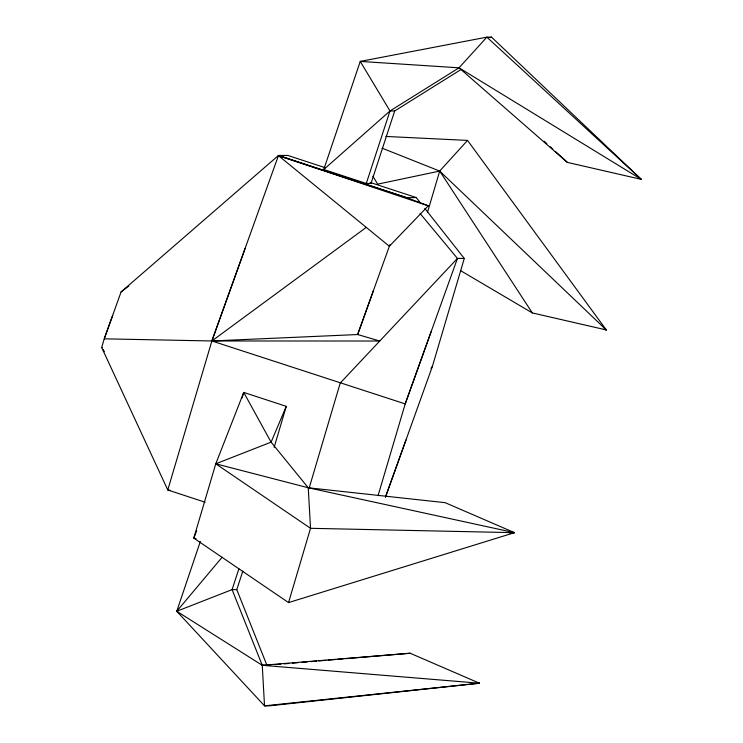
<?xml version="1.0" encoding="UTF-8"?>
<svg xmlns="http://www.w3.org/2000/svg" width="743" height="743" viewBox="0 0 743 743"><rect width="100%" height="100%" fill="white"/><g stroke="black" fill="none" stroke-linecap="round" stroke-linejoin="round"><path stroke-width="1.11" d="M205.087 502.212L167.788 489.981L101.68 347.501L104.243 338.827L121.081 291.925L278.495 155.436L287.894 155.463L325.193 167.695M286.269 406.356L271.093 442.159L215.776 463.808L193.793 538.099L288.544 602.592L514.481 532.666L445.178 502.677L308.252 487.77L215.776 463.808L243.732 392.406L286.269 406.356L274.13 447.379M242.088 397.951L243.732 392.406L271.093 442.159L308.252 487.77L310.528 528.31L288.544 602.592M308.967 488.699L340.22 383.063L457.437 258.434L464.273 258.453L432.37 366.466L385.533 496.918M427.559 212.089L439.698 171.066L467.533 140.408L606.288 329.929L532.322 312.933L460.567 270.628M378.029 495.748L405.204 403.904L457.437 258.434L420.036 213.417M238.902 568.766L232.085 589.617L262.251 665.301L264.527 705.841L269.207 705.85L479.439 683.216L410.145 653.236L262.251 665.301L176.769 611.266L200.341 541.433M366.29 183.465L390.001 110.967L459.035 67.808L486.869 37.15L491.56 37.159L641.32 179.379L567.355 162.383L459.035 67.808L360.253 61.418L323.753 169.515L366.29 183.465L370.98 183.475L394.691 110.976L460.809 69.647M270.406 665.022L266.941 665.31L236.776 589.626L242.822 571.126M389.936 244.642L357.643 334.536L211.876 340.972L104.243 338.827L112.657 315.422M406.774 197.712L428.293 205.802L389.351 246.249L278.43 155.621L406.774 197.712L416.238 197.554L420.547 203.006M245.144 248.394L211.876 340.972L167.788 489.981L170.045 490.278M373.488 290.485L357.662 334.536L379.738 341.018L211.876 340.972L278.495 155.436L406.644 197.666M431.284 331.313L405.204 403.904L211.876 340.972L366.262 227.386M385.487 497.076L405.994 439.995M196.719 530.632L193.793 538.099L196.022 538.675M430.968 368.314L432.37 366.466M477.136 683.031L479.439 683.216L264.527 705.841L176.769 611.266L222.185 557.166M323.753 169.515L390.001 110.967L394.691 110.976M128.78 286.055L121.081 291.925M176.769 611.266L232.085 589.617L236.776 589.626M489.303 37.596L491.56 37.159M509.893 533.26L514.481 532.666L308.252 487.77M275.021 664.632L280.798 664.14M284.263 663.852L288.878 663.462M292.343 663.174L298.119 662.682M301.584 662.394L307.361 661.902M310.825 661.614L316.592 661.121M318.905 660.926L325.833 660.341M328.146 660.146L335.074 659.561M337.387 659.366L343.155 658.883M345.467 658.688L410.145 653.236M266.941 665.31L262.251 665.301L479.439 683.216M514.481 532.666L310.528 528.31L215.776 463.808M385.868 136.443L467.533 140.408M101.68 347.501L102.19 347.575M370.172 182.444L416.238 197.554M278.43 155.621L428.293 205.802M382.06 148.163L439.698 171.066L606.288 329.929L604.18 328.991M459.035 67.808L641.32 179.379L486.869 37.15L360.253 61.418L390.001 110.967M638.376 177.531L641.32 179.379M604.403 328.582L606.288 329.929M544.229 141.281L546.802 143.631M550.229 146.752L552.792 149.102M555.365 151.442L567.355 162.383M424.847 208.458L464.273 258.453M532.322 312.933L439.698 171.066L377.667 184.143L372.902 176.221M103.249 349.619L104.317 351.671"/></g></svg>
